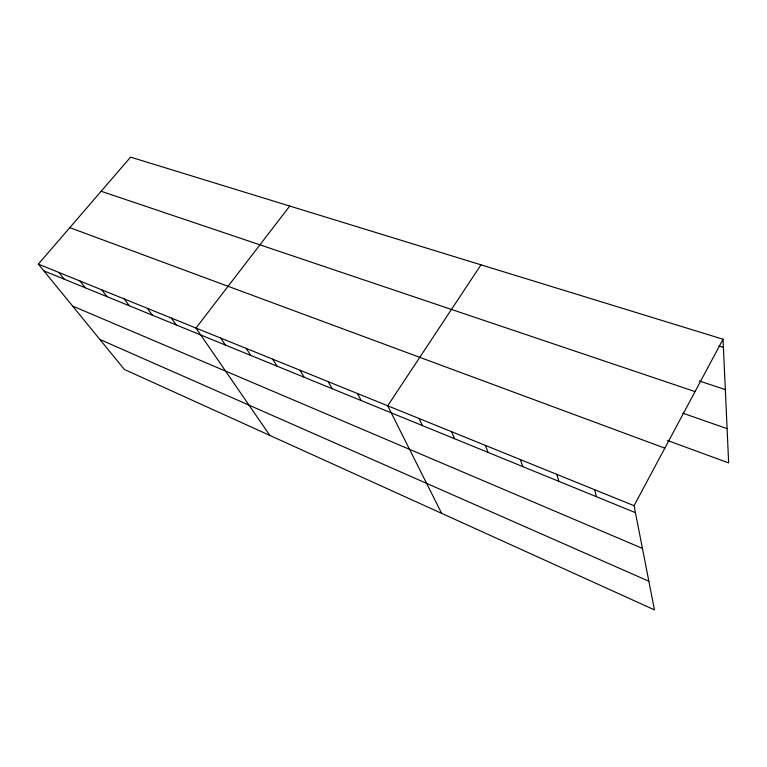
<?xml version="1.0" encoding="UTF-8"?>
<svg xmlns="http://www.w3.org/2000/svg" width="767" height="767" viewBox="0 0 767 767"><rect width="100%" height="100%" fill="white"/><g stroke="black" fill="none" stroke-linecap="round" stroke-linejoin="round"><path stroke-width="1.15" d="M634.069 505.693L723.041 339.235L130.591 157.13L38.35 264.126L124.34 369.435L654.462 609.87L634.069 505.693L38.35 264.126M480.986 264.836L387.699 405.791L441.648 513.353M289.744 206.045L195.969 328.046L269.85 435.426M718.928 346.013L723.406 347.403M699.36 380.998L725.323 389.598M101.158 191.271L695.046 391.611M682.812 413.154L727.097 428.657M667.463 440.488L728.65 462.904L723.041 339.235M69.807 227.636L664.826 448.149M43.824 270.837L635.421 512.644M72.558 306.023L642.43 548.395M99.854 339.445L648.863 581.252M58.858 272.448L64.255 279.188M79.989 281.01L85.3 287.788M101.762 289.84L106.987 296.647M124.216 298.948L129.335 305.784M147.379 308.344L152.393 315.208M171.281 318.037L176.18 324.93M220.714 338.074L225.345 345.025M246.274 348.439L250.751 355.409M272.678 359.148L276.992 366.137M299.974 370.212L304.115 377.22M328.209 381.669L332.169 388.687M357.432 393.519L361.19 400.547M419.06 418.504L422.358 425.551M451.59 431.696L454.62 438.743M485.338 445.378L488.08 452.415M520.381 459.586L522.826 466.614M556.794 474.351L558.903 481.369M594.655 489.71L596.41 496.7"/></g></svg>
